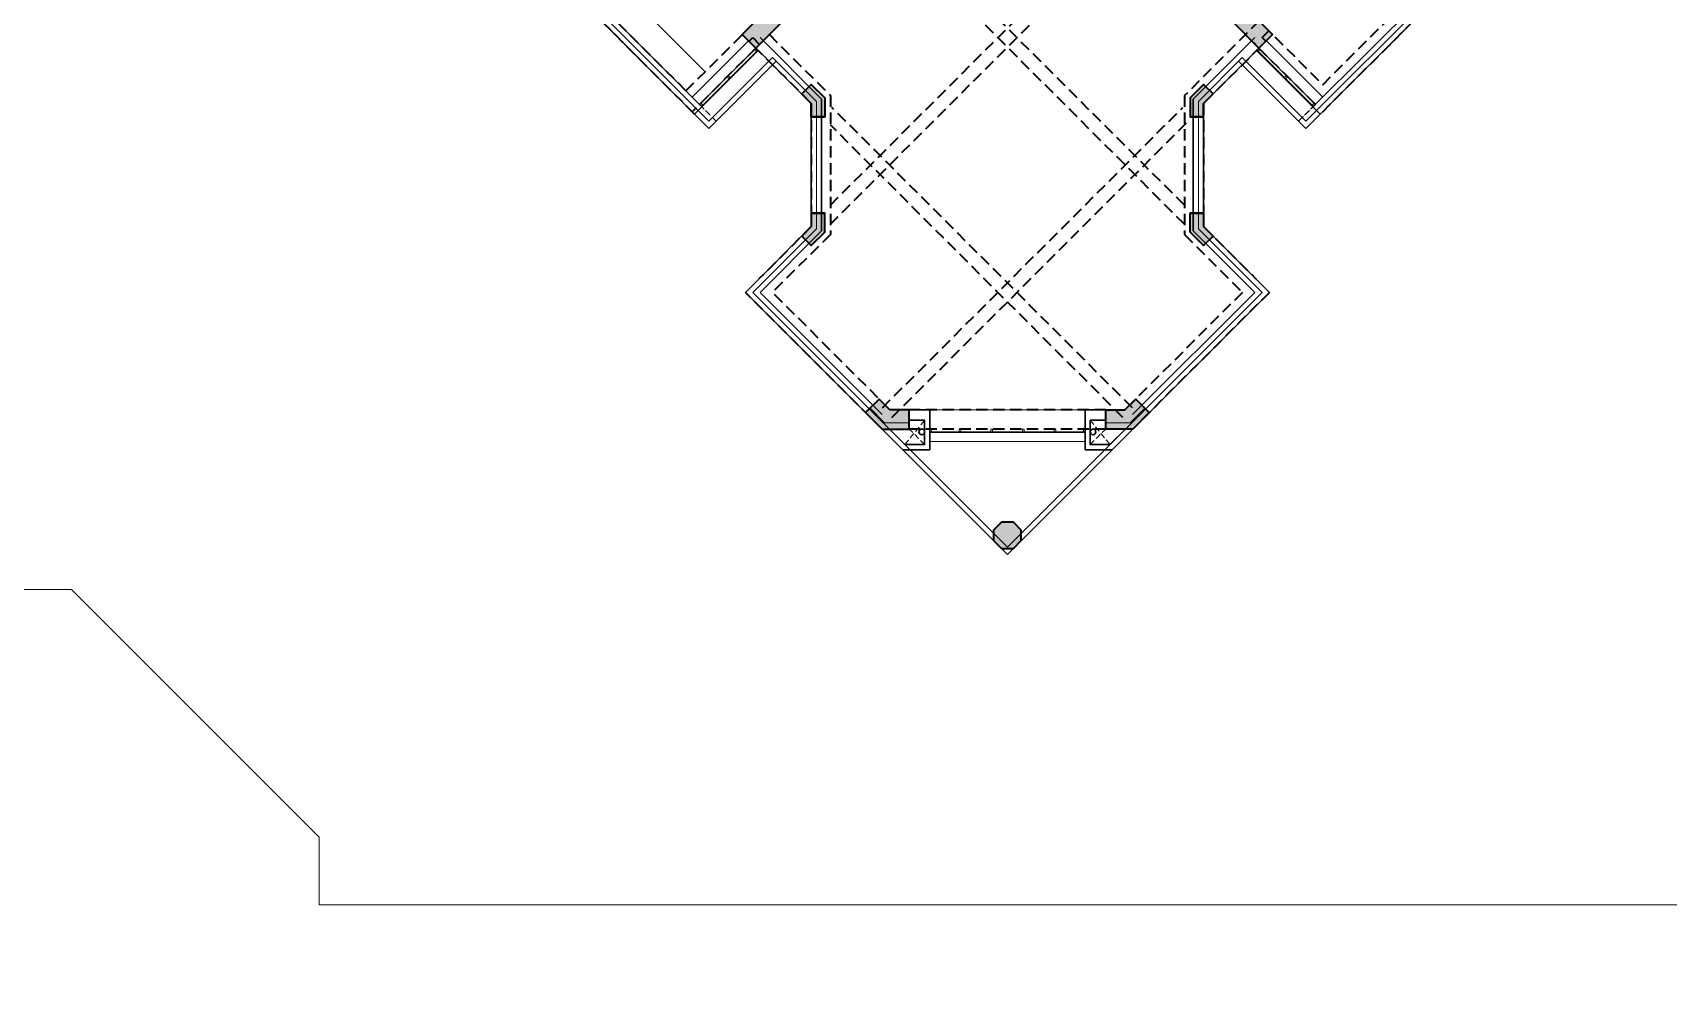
# Model space of a CAD drawing. Header units: inches. Extents: x 5542223 to 12533222, y 497239 to 5189502.
# Drawn here: x 7105477 to 7141803, y 2051432 to 2072452 of the extents above; entities that cross this region are included whole.
import ezdxf

# ---------------------------------------------------------------- set-up
doc = ezdxf.new("R2010")
doc.units = ezdxf.units.IN
doc.header["$MEASUREMENT"] = 0
doc.linetypes.add('HIDDEN', pattern=[0.375, 0.25, -0.125])
doc.linetypes.add('HIDDENX2', pattern=[0.75, 0.5, -0.25])
doc.layers.get('0').update_dxf_attribs({"color": 1})
for name, color, linetype, lineweight in [('beam_primary', 7, 'HIDDENX2', 35), ('Column', 7, 'Continuous', 35), ('ELE', 7, 'Continuous', 13), ('Glass', 251, 'Continuous', 20), ('GLAZING', 7, 'Continuous', 13), ('Parapet', 253, 'Continuous', 9), ('PROJECTION', 7, 'HIDDEN', 18), ('Ramp', 7, 'Continuous', 13), ('SchLandscape', 7, 'Continuous', 13), ('WALL', 7, 'Continuous', 30), ('WIN', 7, 'Continuous', 20)]:
    doc.layers.add(name, color=color, linetype=linetype, lineweight=lineweight)
doc.layers.add('BlkTAdmin', color=7, linetype='Continuous')
doc.layers.add('fur', color=7, linetype='Continuous', lineweight=15, plot=False)

# ---------------------------------------------------------------- blocks, each defined once
blk = doc.blocks.new('COLUMN 750X425')
at = {"layer": 'beam_primary'}
blk.add_hatch(color=256, dxfattribs=at).paths.add_polyline_path([(-635, 212.5), (115, 212.5), (115, -212.5), (-635, -212.5)])
at = {"layer": 'Column'}
for p, q in [((0, 0), (0, 212.5)), ((115, 0), (0, 0))]:
    blk.add_line(p, q, dxfattribs=at)
blk.add_lwpolyline([(-635, 212.5), (115, 212.5), (115, -212.5), (-635, -212.5)], close=True, dxfattribs=at)
blk = doc.blocks.new('Admin')
at = {"layer": 'Column'}
for points in [[(59108, -12688), (59320, -12476), (59620, -12776), (59620, -13200), (59320, -13200), (59320, -12900)], [(68247, -12688), (68035, -12476), (67735, -12776), (67735, -13200), (68035, -13200), (68035, -12900)], [(59108, -15845), (59320, -16057), (59620, -15757), (59620, -15333), (59320, -15333), (59320, -15633)], [(68247, -15845), (68035, -16057), (67735, -15757), (67735, -15333), (68035, -15333), (68035, -15633)], [(61068, -19704), (60829, -19465), (60528, -19765), (60892, -20129), (61495, -20129), (61495, -19704)], [(65862, -20129), (65862, -19704), (66287, -19704), (66526, -19465), (66827, -19765), (66463, -20129)], [(63553, -22790), (63377, -22614), (63377, -22365), (63553, -22189), (63802, -22189), (63978, -22365), (63978, -22614), (63802, -22790)]]:
    blk.add_hatch(color=256, dxfattribs=at).paths.add_polyline_path(points)
at = {"layer": 'beam_primary', "ltscale": 500}
for p, q in [((51319, 6878), (70680, -12483)), ((52433, 5163), (69184, -11588)), ((56730, -13139), (50718, -7127)), ((56538, -12621), (51181, -7264)), ((56538, -12621), (62005, -7153)), ((70680, -13084), (76637, -7127)), ((70680, -12483), (76036, -7127)), ((59745, -15159), (66469, -8435)), ((59745, -15583), (66681, -8647)), ((67610, -15583), (60674, -8647)), ((67610, -15159), (60886, -8435)), ((58090, -11670), (56675, -13084)), ((69265, -11670), (70517, -12921)), ((66455, -19660), (59780, -12986)), ((60900, -19660), (67575, -12986)), ((66242, -19872), (59745, -13374)), ((61113, -19872), (67673, -13312)), ((60892, -20129), (57858, -17095)), ((61068, -19704), (58459, -17095)), ((68896, -17095), (66287, -19704)), ((69497, -17095), (66463, -20129)), ((65862, -19704), (61495, -19704)), ((65862, -20129), (61495, -20129))]:
    blk.add_line(p, q, dxfattribs=at)
for points in [[(76621, 3464), (74922, 5163), (58390, -11369), (59745, -12724), (59745, -15809), (58459, -17095)], [(69265, -11069), (67610, -12724), (67610, -15809), (68896, -17095)], [(57789, -11369), (59320, -12900), (59320, -15633), (58159, -16795)], [(69566, -11369), (68035, -12900), (68035, -15633), (69197, -16795)]]:
    blk.add_lwpolyline(points, dxfattribs=at)
at = {"layer": 'Column'}
for p, q in [((59320, -13200), (59620, -13200)), ((68035, -13200), (67735, -13200)), ((59320, -15333), (59620, -15333)), ((68035, -15333), (67735, -15333))]:
    blk.add_line(p, q, dxfattribs=at)
for points in [[(59108, -12688), (59320, -12476), (59620, -12776), (59620, -13200), (59320, -13200), (59320, -12900), (59108, -12688)], [(68247, -12688), (68035, -12476), (67735, -12776), (67735, -13200), (68035, -13200), (68035, -12900), (68247, -12688)], [(59108, -15845), (59320, -16057), (59620, -15757), (59620, -15333), (59320, -15333), (59320, -15633), (59108, -15845)], [(68247, -15845), (68035, -16057), (67735, -15757), (67735, -15333), (68035, -15333), (68035, -15633), (68247, -15845)]]:
    blk.add_lwpolyline(points, dxfattribs=at)
at = {"layer": 'Column', "ltscale": 0.1}
for points in [[(61068, -19704), (60829, -19465), (60528, -19765), (60892, -20129), (61495, -20129), (61495, -19704)], [(65862, -20129), (65862, -19704), (66287, -19704), (66526, -19465), (66827, -19765), (66463, -20129)]]:
    blk.add_lwpolyline(points, close=True, dxfattribs=at)
at = {"layer": 'Column'}
blk.add_lwpolyline([(63553, -22790), (63377, -22614), (63377, -22365), (63553, -22189), (63802, -22189), (63978, -22365), (63978, -22614), (63802, -22790)], close=True, dxfattribs=at)
at = {"layer": 'ELE', "ltscale": 0.1}
for points in [[(60628, -19665), (60951, -19988), (61495, -19988)], [(66727, -19665), (66404, -19988), (65862, -19988)]]:
    blk.add_lwpolyline(points, dxfattribs=at)
at = {"layer": 'fur', "ltscale": 0.1}
blk.add_line((55548, -10782), (56962, -12197), dxfattribs=at)
at = {"layer": 'Glass', "ltscale": 3}
for p, q in [((56882, -12966), (58134, -11714)), ((56893, -12976), (58144, -11725)), ((70462, -12976), (69211, -11724)), ((70473, -12965), (69221, -11714)), ((61955, -20192), (65402, -20192)), ((61955, -20207), (61955, -20192)), ((61955, -20207), (65402, -20207)), ((65402, -20192), (65402, -20207))]:
    blk.add_line(p, q, dxfattribs=at)
at = {"layer": 'GLAZING'}
for points in [[(58134, -11714), (58107, -11740), (58063, -11696), (58090, -11670)], [(69221, -11714), (69248, -11740), (69292, -11696), (69265, -11670)], [(57521, -12326), (57495, -12353), (57451, -12309), (57477, -12282)], [(69834, -12326), (69860, -12353), (69904, -12309), (69878, -12282)], [(56909, -12939), (56882, -12966), (56838, -12921), (56865, -12895)], [(70446, -12939), (70473, -12966), (70517, -12921), (70491, -12895)], [(61992, -20129), (61955, -20129), (61955, -20192), (61992, -20192)], [(62640, -20129), (62603, -20129), (62603, -20192), (62640, -20192)], [(63345, -20129), (63307, -20129), (63307, -20192), (63345, -20192)], [(64049, -20129), (64012, -20129), (64012, -20192), (64049, -20192)], [(64754, -20129), (64716, -20129), (64716, -20192), (64754, -20192)], [(65402, -20129), (65364, -20129), (65364, -20192), (65402, -20192)]]:
    blk.add_lwpolyline(points, close=True, dxfattribs=at)
at = {"layer": 'PROJECTION', "ltscale": 500}
for p, q in [((56838, -12921), (57054, -13137)), ((57211, -13294), (56838, -12921)), ((70144, -13294), (70517, -12921)), ((70517, -12921), (70231, -13208)), ((56675, -13084), (56962, -13370)), ((56675, -13084), (57048, -13457)), ((57211, -13294), (57048, -13457)), ((70144, -13294), (70307, -13457)), ((70625, -13139), (70307, -13457)), ((61401, -20474), (61838, -19934)), ((65517, -19934), (65955, -20474)), ((61838, -20474), (61495, -20129)), ((65517, -20474), (65862, -20129))]:
    blk.add_line(p, q, dxfattribs=at)
at = {"layer": 'WALL', "ltscale": 0.5}
for p, q in [((54268, -10676), (56730, -13139)), ((72843, -10595), (70462, -12976)), ((73087, -10676), (70625, -13139)), ((55123, -11206), (56893, -12976))]:
    blk.add_line(p, q, dxfattribs=at)
at = {"layer": 'WALL', "ltscale": 3}
for p, q in [((58021, -11601), (59320, -12900)), ((58183, -11438), (59550, -12805)), ((69172, -11438), (67805, -12805)), ((69334, -11601), (68035, -12900)), ((59320, -15633), (57858, -17095)), ((59550, -15728), (58183, -17095)), ((67805, -15728), (69172, -17095)), ((68035, -15633), (69497, -17095)), ((58183, -17095), (60897, -19808)), ((69172, -17095), (66458, -19808))]:
    blk.add_line(p, q, dxfattribs=at)
at = {"layer": 'WALL'}
for p, q in [((56893, -12976), (56730, -13139)), ((59320, -15633), (59320, -12900)), ((59550, -15728), (59550, -12805)), ((67805, -15728), (67805, -12805)), ((68035, -15633), (68035, -12900)), ((70462, -12976), (70625, -13139))]:
    blk.add_line(p, q, dxfattribs=at)
at = {"layer": 'WALL', "ltscale": 0.6}
for p, q in [((57858, -17095), (60812, -20049)), ((69497, -17095), (66543, -20049))]:
    blk.add_line(p, q, dxfattribs=at)
at = {"layer": 'WALL'}
for points in [[(60892, -20129), (61352, -20589), (61953, -20589), (61953, -19704), (61493, -19704)], [(61055, -20129), (61400, -20474), (61838, -20474), (61838, -19934), (61493, -19934)], [(66463, -20129), (66003, -20589), (65402, -20589), (65402, -19704), (65862, -19704)], [(66300, -20129), (65955, -20474), (65517, -20474), (65517, -19934), (65862, -19934)]]:
    blk.add_lwpolyline(points, dxfattribs=at)
for centre in [(61776, -20192), (65579, -20192)]:
    blk.add_circle(centre, 62.5, dxfattribs=at)
at = {"layer": 'WIN', "ltscale": 3}
for p, q in [((56675, -12759), (57927, -11507)), ((70680, -12759), (69428, -11507)), ((56838, -12921), (58090, -11670)), ((70517, -12921), (69265, -11670)), ((65862, -19704), (61495, -19704)), ((65402, -20207), (61955, -20207)), ((65402, -20404), (61953, -20404))]:
    blk.add_line(p, q, dxfattribs=at)
at = {"layer": 'Column'}
for p, rotation in [((58021, -11438), 225), ((69334, -11438), 315)]:
    blk.add_blockref('COLUMN 750X425', p, dxfattribs=dict(at, rotation=rotation))
blk = doc.blocks.new('TerraceAdmin')
at = {"layer": 'Parapet', "color": 7, "ltscale": 0.1}
for p, q in [((-13170, -23762), (-6629, -30303)), ((6629, -30303), (13170, -23762)), ((-6629, -30303), (-5215, -28889)), ((-5215, -28889), (-4243, -29861)), ((4243, -29861), (5215, -28889)), ((5215, -28889), (6629, -30303)), ((-4243, -29861), (-4243, -32690)), ((4243, -32690), (4243, -29861)), ((-4243, -32690), (-5657, -34104)), ((5657, -34104), (4243, -32690)), ((-5657, -34104), (0, -39761)), ((0, -39761), (5657, -34104))]:
    blk.add_line(p, q, dxfattribs=at)
at = {"layer": 'Parapet', "color": 7}
for p, q in [((-5215, -29051), (-5134, -28970)), ((5215, -29051), (5134, -28970))]:
    blk.add_line(p, q, dxfattribs=at)
at = {"layer": 'Parapet', "color": 7, "ltscale": 0.1}
blk.add_lwpolyline([(-22300, -21208), (-22276, -21183), (-17678, -25781), (-13081, -21185), (-11918, -22348), (-13332, -23762), (-6629, -30466), (-5215, -29051), (-4358, -29909), (-4358, -32642), (-5819, -34104), (0, -39923), (5819, -34104), (4358, -32642), (4358, -29909), (5215, -29051), (6629, -30466), (13332, -23762), (11918, -22348), (13081, -21185), (17678, -25781), (22355, -21104), (22274, -21022)], dxfattribs=at)

msp = doc.modelspace()

# ---------------------------------------------------------------- linework, layer by layer
msp.add_circle((6864263.374, 1819279.277), 1322040.52)
at = {"layer": 'SchLandscape', "ltscale": 0.1}
for points in [[(7111837.133, 2053087.199), (7111837.133, 2054587.199), (7106337.133, 2060087.199), (7103337.133, 2060087.199)], [(7216395.552, 2053087.199), (7111837.133, 2053087.199)]]:
    msp.add_lwpolyline(points, dxfattribs=at)

# ---------------------------------------------------------------- block references
at = {"layer": 'BlkTAdmin', "color": 6, "lineweight": 50}
msp.add_blockref('TerraceAdmin', (7127125.133, 2100788.772), dxfattribs=at)
at = {"layer": 'Ramp'}
msp.add_blockref('Admin', (7063447.581, 2083780.055), dxfattribs=at)

doc.saveas('drawing.dxf')
